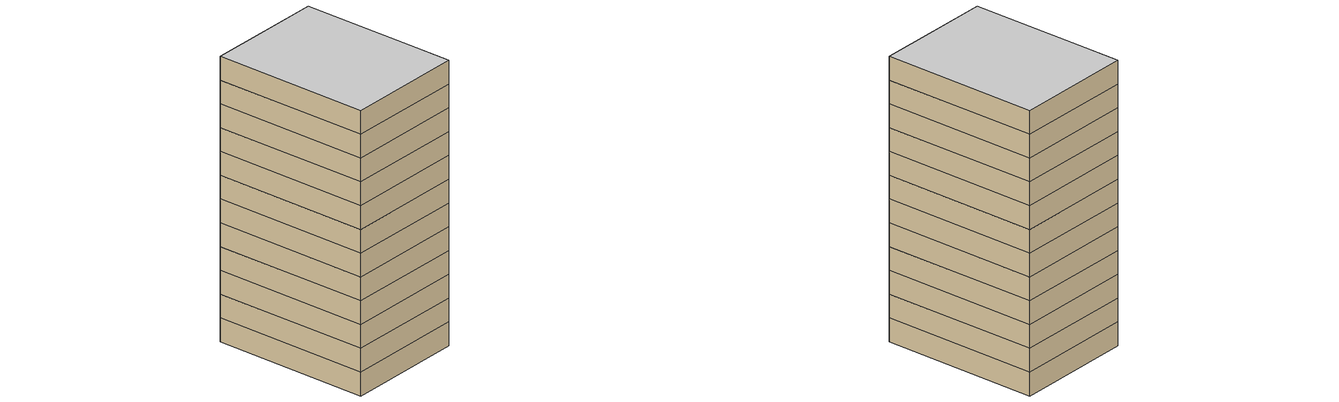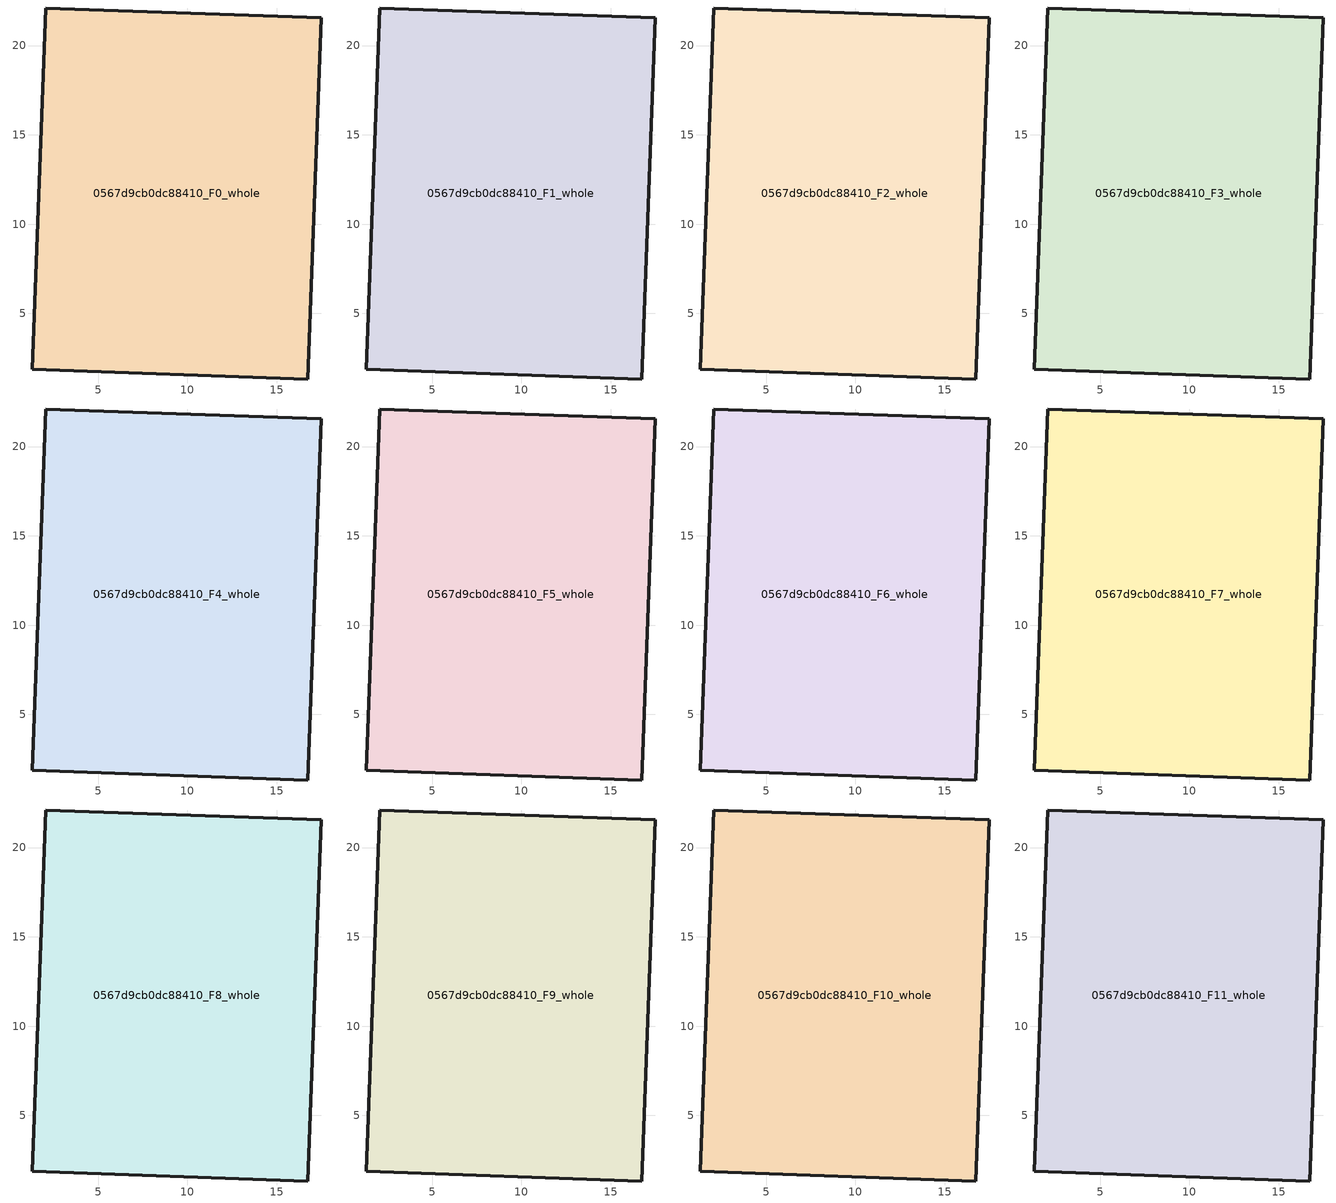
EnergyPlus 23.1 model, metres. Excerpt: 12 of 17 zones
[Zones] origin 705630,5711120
0567d9cb0dc88410_F0_whole
 floor ground (EU_floor_Construction): 17.49,21.55 16.75,1.33 1.33,1.89 2.07,22.11 z0
 wall outside (EU_wall_Construction): 2.07,22.11 1.33,1.89 16.75,1.33 17.49,21.55 2.07,22.11 z0:3
0567d9cb0dc88410_F1_whole
 floor to 0567d9cb0dc88410_F0_whole (EU_floor_Construction): 17.49,21.55 16.75,1.33 1.33,1.89 2.07,22.11 z3
 wall outside (EU_wall_Construction): 2.07,22.11 1.33,1.89 16.75,1.33 17.49,21.55 2.07,22.11 z3:6
0567d9cb0dc88410_F2_whole
 floor to 0567d9cb0dc88410_F1_whole (EU_floor_Construction): 17.49,21.55 16.75,1.33 1.33,1.89 2.07,22.11 z6
 wall outside (EU_wall_Construction): 2.07,22.11 1.33,1.89 16.75,1.33 17.49,21.55 2.07,22.11 z6:9
0567d9cb0dc88410_F3_whole
 floor to 0567d9cb0dc88410_F2_whole (EU_floor_Construction): 17.49,21.55 16.75,1.33 1.33,1.89 2.07,22.11 z9
 wall outside (EU_wall_Construction): 2.07,22.11 1.33,1.89 16.75,1.33 17.49,21.55 2.07,22.11 z9:12
0567d9cb0dc88410_F4_whole
 floor to 0567d9cb0dc88410_F3_whole (EU_floor_Construction): 17.49,21.55 16.75,1.33 1.33,1.89 2.07,22.11 z12
 wall outside (EU_wall_Construction): 2.07,22.11 1.33,1.89 16.75,1.33 17.49,21.55 2.07,22.11 z12:15
0567d9cb0dc88410_F5_whole
 floor to 0567d9cb0dc88410_F4_whole (EU_floor_Construction): 17.49,21.55 16.75,1.33 1.33,1.89 2.07,22.11 z15
 wall outside (EU_wall_Construction): 2.07,22.11 1.33,1.89 16.75,1.33 17.49,21.55 2.07,22.11 z15:18
0567d9cb0dc88410_F6_whole
 floor to 0567d9cb0dc88410_F5_whole (EU_floor_Construction): 17.49,21.55 16.75,1.33 1.33,1.89 2.07,22.11 z18
 wall outside (EU_wall_Construction): 2.07,22.11 1.33,1.89 16.75,1.33 17.49,21.55 2.07,22.11 z18:21
0567d9cb0dc88410_F7_whole
 floor to 0567d9cb0dc88410_F6_whole (EU_floor_Construction): 17.49,21.55 16.75,1.33 1.33,1.89 2.07,22.11 z21
 wall outside (EU_wall_Construction): 2.07,22.11 1.33,1.89 16.75,1.33 17.49,21.55 2.07,22.11 z21:24
0567d9cb0dc88410_F8_whole
 floor to 0567d9cb0dc88410_F7_whole (EU_floor_Construction): 17.49,21.55 16.75,1.33 1.33,1.89 2.07,22.11 z24
 wall outside (EU_wall_Construction): 2.07,22.11 1.33,1.89 16.75,1.33 17.49,21.55 2.07,22.11 z24:27
0567d9cb0dc88410_F9_whole
 floor to 0567d9cb0dc88410_F8_whole (EU_floor_Construction): 17.49,21.55 16.75,1.33 1.33,1.89 2.07,22.11 z27
 wall outside (EU_wall_Construction): 2.07,22.11 1.33,1.89 16.75,1.33 17.49,21.55 2.07,22.11 z27:30
0567d9cb0dc88410_F10_whole
 floor to 0567d9cb0dc88410_F9_whole (EU_floor_Construction): 17.49,21.55 16.75,1.33 1.33,1.89 2.07,22.11 z30
 wall outside (EU_wall_Construction): 2.07,22.11 1.33,1.89 16.75,1.33 17.49,21.55 2.07,22.11 z30:33
0567d9cb0dc88410_F11_whole
 floor to 0567d9cb0dc88410_F10_whole (EU_floor_Construction): 17.49,21.55 16.75,1.33 1.33,1.89 2.07,22.11 z33
 wall outside (EU_wall_Construction): 2.07,22.11 1.33,1.89 16.75,1.33 17.49,21.55 2.07,22.11 z33:36
 ceiling to 0567d9cb0dc88410_F12_whole (EU_floor_Construction): 16.75,1.33 17.49,21.55 2.07,22.11 1.33,1.89 z36
[Building]
EU S2 Campaign: North Axis=0; Terrain=City; Solar Distribution=FullExterior
[Site:Location]
London: Latitude=51.5; Longitude=-0.5; Time Zone=0; Elevation=25
[SizingPeriod:WeatherFileDays]
AnnualSizingPeriod: Begin Month=1; Begin Day of Month=1; End Month=12; End Day of Month=31; Day of Week for Start Day=Monday; Use Weather File Daylight Saving Period=No; Use Weather File Rain and Snow Indicators=No
[MATERIAL]
EU_InternalMass_Material: Roughness=MediumRough; Thickness=0.1; Conductivity=1; Density=1800; Specific Heat=900; Thermal Absorptance=0.9; Solar Absorptance=0.7; Visible Absorptance=0.7
[MATERIAL:NOMASS] Roughness=MediumRough; Thermal Absorptance=0.9; Solar Absorptance=0.7; Visible Absorptance=0.7
Name | Thermal Resistance
EU_wall_NoMass | 0.635353
EU_floor_NoMass | 1.96382
[CONSTRUCTION]
EU_wall_Construction: EU_wall_NoMass
EU_floor_Construction: EU_floor_NoMass
EU_InternalMass_Construction: EU_InternalMass_Material
[ZONE] Type=1; Multiplier=1; Ceiling Height=autocalculate; Volume=936.622; Floor Area=autocalculate; Part of Total Floor Area=Yes
0567d9cb0dc88410_F0_whole; 0567d9cb0dc88410_F1_whole; 0567d9cb0dc88410_F2_whole; 0567d9cb0dc88410_F3_whole; 0567d9cb0dc88410_F4_whole; 0567d9cb0dc88410_F5_whole; 0567d9cb0dc88410_F6_whole; 0567d9cb0dc88410_F7_whole; 0567d9cb0dc88410_F8_whole; 0567d9cb0dc88410_F9_whole; 0567d9cb0dc88410_F10_whole; 0567d9cb0dc88410_F11_whole
[INTERNALMASS] Construction=EU_InternalMass_Construction; Surface Area=312.208
Name | Zone or ZoneList
0567d9cb0dc88410_F0_whole_EU_InternalMass | 0567d9cb0dc88410_F0_whole
0567d9cb0dc88410_F1_whole_EU_InternalMass | 0567d9cb0dc88410_F1_whole
0567d9cb0dc88410_F2_whole_EU_InternalMass | 0567d9cb0dc88410_F2_whole
0567d9cb0dc88410_F3_whole_EU_InternalMass | 0567d9cb0dc88410_F3_whole
0567d9cb0dc88410_F4_whole_EU_InternalMass | 0567d9cb0dc88410_F4_whole
0567d9cb0dc88410_F5_whole_EU_InternalMass | 0567d9cb0dc88410_F5_whole
0567d9cb0dc88410_F6_whole_EU_InternalMass | 0567d9cb0dc88410_F6_whole
0567d9cb0dc88410_F7_whole_EU_InternalMass | 0567d9cb0dc88410_F7_whole
0567d9cb0dc88410_F8_whole_EU_InternalMass | 0567d9cb0dc88410_F8_whole
0567d9cb0dc88410_F9_whole_EU_InternalMass | 0567d9cb0dc88410_F9_whole
0567d9cb0dc88410_F10_whole_EU_InternalMass | 0567d9cb0dc88410_F10_whole
0567d9cb0dc88410_F11_whole_EU_InternalMass | 0567d9cb0dc88410_F11_whole
[OTHEREQUIPMENT] Fuel Type=Electricity; Design Level Calculation Method=Watts/Area; Power per Zone Floor Area=1; Fraction Latent=0; Fraction Radiant=0; Fraction Lost=0; Carbon Dioxide Generation Rate=0; EndUse Subcategory=EU_Step8_InternalGains
Name | Zone or ZoneList or Space or SpaceList | Schedule
EU_Step8_InternalGain_0567d9cb0dc88410_F0_whole_f000 | 0567d9cb0dc88410_F0_whole | EU_Step8_GainSchedule_0567d9cb0dc88410_F0_whole_f000
EU_Step8_InternalGain_0567d9cb0dc88410_F1_whole_f000 | 0567d9cb0dc88410_F1_whole | EU_Step8_GainSchedule_0567d9cb0dc88410_F1_whole_f000
EU_Step8_InternalGain_0567d9cb0dc88410_F2_whole_f000 | 0567d9cb0dc88410_F2_whole | EU_Step8_GainSchedule_0567d9cb0dc88410_F2_whole_f000
EU_Step8_InternalGain_0567d9cb0dc88410_F3_whole_f000 | 0567d9cb0dc88410_F3_whole | EU_Step8_GainSchedule_0567d9cb0dc88410_F3_whole_f000
EU_Step8_InternalGain_0567d9cb0dc88410_F4_whole_f000 | 0567d9cb0dc88410_F4_whole | EU_Step8_GainSchedule_0567d9cb0dc88410_F4_whole_f000
EU_Step8_InternalGain_0567d9cb0dc88410_F5_whole_f000 | 0567d9cb0dc88410_F5_whole | EU_Step8_GainSchedule_0567d9cb0dc88410_F5_whole_f000
EU_Step8_InternalGain_0567d9cb0dc88410_F6_whole_f000 | 0567d9cb0dc88410_F6_whole | EU_Step8_GainSchedule_0567d9cb0dc88410_F6_whole_f000
EU_Step8_InternalGain_0567d9cb0dc88410_F7_whole_f000 | 0567d9cb0dc88410_F7_whole | EU_Step8_GainSchedule_0567d9cb0dc88410_F7_whole_f000
EU_Step8_InternalGain_0567d9cb0dc88410_F8_whole_f000 | 0567d9cb0dc88410_F8_whole | EU_Step8_GainSchedule_0567d9cb0dc88410_F8_whole_f000
EU_Step8_InternalGain_0567d9cb0dc88410_F9_whole_f000 | 0567d9cb0dc88410_F9_whole | EU_Step8_GainSchedule_0567d9cb0dc88410_F9_whole_f000
EU_Step8_InternalGain_0567d9cb0dc88410_F10_whole_f000 | 0567d9cb0dc88410_F10_whole | EU_Step8_GainSchedule_0567d9cb0dc88410_F10_whole_f000
EU_Step8_InternalGain_0567d9cb0dc88410_F11_whole_f000 | 0567d9cb0dc88410_F11_whole | EU_Step8_GainSchedule_0567d9cb0dc88410_F11_whole_f000
[ZONEVENTILATION:DESIGNFLOWRATE] Schedule=EU_AlwaysOn; Design Flow Rate Calculation Method=AirChanges/Hour; Air Changes per Hour=0.555504; Ventilation Type=Natural; Fan Pressure Rise=0; Fan Total Efficiency=1; Constant Term Coefficient=1; Temperature Term Coefficient=0; Velocity Term Coefficient=0; Velocity Squared Term Coefficient=0; Minimum Indoor Temperature=-100; Maximum Indoor Temperature=100; Delta Temperature=-100; Minimum Outdoor Temperature=-100; Maximum Outdoor Temperature=100; Maximum Wind Speed=40
Name | Zone or ZoneList or Space or SpaceList
EU_ConstantAir_0567d9cb0dc88410_F0_whole | 0567d9cb0dc88410_F0_whole
EU_ConstantAir_0567d9cb0dc88410_F1_whole | 0567d9cb0dc88410_F1_whole
EU_ConstantAir_0567d9cb0dc88410_F2_whole | 0567d9cb0dc88410_F2_whole
EU_ConstantAir_0567d9cb0dc88410_F3_whole | 0567d9cb0dc88410_F3_whole
EU_ConstantAir_0567d9cb0dc88410_F4_whole | 0567d9cb0dc88410_F4_whole
EU_ConstantAir_0567d9cb0dc88410_F5_whole | 0567d9cb0dc88410_F5_whole
EU_ConstantAir_0567d9cb0dc88410_F6_whole | 0567d9cb0dc88410_F6_whole
EU_ConstantAir_0567d9cb0dc88410_F7_whole | 0567d9cb0dc88410_F7_whole
EU_ConstantAir_0567d9cb0dc88410_F8_whole | 0567d9cb0dc88410_F8_whole
EU_ConstantAir_0567d9cb0dc88410_F9_whole | 0567d9cb0dc88410_F9_whole
EU_ConstantAir_0567d9cb0dc88410_F10_whole | 0567d9cb0dc88410_F10_whole
EU_ConstantAir_0567d9cb0dc88410_F11_whole | 0567d9cb0dc88410_F11_whole
[HVACTEMPLATE:THERMOSTAT] Constant Heating Setpoint=20; Constant Cooling Setpoint=50
EU_HeatOnly_0567d9cb0dc88410_F0_whole; EU_HeatOnly_0567d9cb0dc88410_F1_whole; EU_HeatOnly_0567d9cb0dc88410_F2_whole; EU_HeatOnly_0567d9cb0dc88410_F3_whole; EU_HeatOnly_0567d9cb0dc88410_F4_whole; EU_HeatOnly_0567d9cb0dc88410_F5_whole; EU_HeatOnly_0567d9cb0dc88410_F6_whole; EU_HeatOnly_0567d9cb0dc88410_F7_whole; EU_HeatOnly_0567d9cb0dc88410_F8_whole; EU_HeatOnly_0567d9cb0dc88410_F9_whole; EU_HeatOnly_0567d9cb0dc88410_F10_whole; EU_HeatOnly_0567d9cb0dc88410_F11_whole; EU_HeatOnly_0567d9cb0dc88410_F12_whole; EU_HeatOnly_0567d9cb0dc88410_F13_whole; EU_HeatOnly_0567d9cb0dc88410_F14_whole; EU_HeatOnly_0567d9cb0dc88410_F15_whole; EU_HeatOnly_0567d9cb0dc88410_F16_whole
[HVACTEMPLATE:ZONE:IDEALLOADSAIRSYSTEM] System Availability Schedule=EU_AlwaysOn; Maximum Heating Supply Air Temperature=50; Minimum Cooling Supply Air Temperature=13; Maximum Heating Supply Air Humidity Ratio=0.0156; Minimum Cooling Supply Air Humidity Ratio=0.0077; Heating Limit=NoLimit; Cooling Limit=NoLimit; Heating Availability Schedule=EU_AlwaysOn; Cooling Availability Schedule=EU_CoolingOff; Dehumidification Control Type=ConstantSensibleHeatRatio; Cooling Sensible Heat Ratio=0.7; Dehumidification Setpoint=60; Humidification Control Type=None; Humidification Setpoint=30; Outdoor Air Method=None; Outdoor Air Flow Rate per Person=0.00944; Outdoor Air Flow Rate per Zone Floor Area=0; Outdoor Air Flow Rate per Zone=0; Demand Controlled Ventilation Type=None; Outdoor Air Economizer Type=NoEconomizer; Heat Recovery Type=None; Sensible Heat Recovery Effectiveness=0.7; Latent Heat Recovery Effectiveness=0.65
Name | Template Thermostat
0567d9cb0dc88410_F0_whole | EU_HeatOnly_0567d9cb0dc88410_F0_whole
0567d9cb0dc88410_F1_whole | EU_HeatOnly_0567d9cb0dc88410_F1_whole
0567d9cb0dc88410_F2_whole | EU_HeatOnly_0567d9cb0dc88410_F2_whole
0567d9cb0dc88410_F3_whole | EU_HeatOnly_0567d9cb0dc88410_F3_whole
0567d9cb0dc88410_F4_whole | EU_HeatOnly_0567d9cb0dc88410_F4_whole
0567d9cb0dc88410_F5_whole | EU_HeatOnly_0567d9cb0dc88410_F5_whole
0567d9cb0dc88410_F6_whole | EU_HeatOnly_0567d9cb0dc88410_F6_whole
0567d9cb0dc88410_F7_whole | EU_HeatOnly_0567d9cb0dc88410_F7_whole
0567d9cb0dc88410_F8_whole | EU_HeatOnly_0567d9cb0dc88410_F8_whole
0567d9cb0dc88410_F9_whole | EU_HeatOnly_0567d9cb0dc88410_F9_whole
0567d9cb0dc88410_F10_whole | EU_HeatOnly_0567d9cb0dc88410_F10_whole
0567d9cb0dc88410_F11_whole | EU_HeatOnly_0567d9cb0dc88410_F11_whole
[SIZING:ZONE] Zone Cooling Design Supply Air Temperature Input Method=SupplyAirTemperature; Zone Cooling Design Supply Air Temperature=13; Zone Heating Design Supply Air Temperature Input Method=SupplyAirTemperature; Zone Heating Design Supply Air Temperature=50; Zone Cooling Design Supply Air Humidity Ratio=0.008; Zone Heating Design Supply Air Humidity Ratio=0.008; Cooling Design Air Flow Method=DesignDay; Cooling Design Air Flow Rate=0; Cooling Minimum Air Flow per Zone Floor Area=0.000762; Cooling Minimum Air Flow=0; Cooling Minimum Air Flow Fraction=0.2; Heating Design Air Flow Method=DesignDay; Heating Design Air Flow Rate=0; Heating Maximum Air Flow per Zone Floor Area=0.002032; Heating Maximum Air Flow=0.141576; Heating Maximum Air Flow Fraction=0.3; Account for Dedicated Outdoor Air System=No; Dedicated Outdoor Air System Control Strategy=NeutralSupplyAir; Dedicated Outdoor Air Low Setpoint Temperature for Design=autosize; Dedicated Outdoor Air High Setpoint Temperature for Design=autosize; Zone Load Sizing Method=Sensible Load Only No Latent Load; Zone Latent Cooling Design Supply Air Humidity Ratio Input Method=HumidityRatioDifference; Zone Cooling Design Supply Air Humidity Ratio Difference=0.005; Zone Latent Heating Design Supply Air Humidity Ratio Input Method=HumidityRatioDifference; Zone Humidification Design Supply Air Humidity Ratio Difference=0.005
0567d9cb0dc88410_F0_whole; 0567d9cb0dc88410_F1_whole; 0567d9cb0dc88410_F2_whole; 0567d9cb0dc88410_F3_whole; 0567d9cb0dc88410_F4_whole; 0567d9cb0dc88410_F5_whole; 0567d9cb0dc88410_F6_whole; 0567d9cb0dc88410_F7_whole; 0567d9cb0dc88410_F8_whole; 0567d9cb0dc88410_F9_whole; 0567d9cb0dc88410_F10_whole; 0567d9cb0dc88410_F11_whole
[SCHEDULE:CONSTANT]
Name | Hourly Value
EU_AlwaysOn | 1
EU_CoolingOff | 0
[SCHEDULE:FILE] Column Number=1; Rows to Skip at Top=0; Number of Hours of Data=8760; Column Separator=Comma; Interpolate to Timestep=No; Minutes per Item=60; Adjust Schedule for Daylight Savings=Yes
Name | File
EU_Step8_GainSchedule_0567d9cb0dc88410_F0_whole_f000 | C:\Users\o_iseri\Desktop\OpenUBEM\openubem\outputs\eu_evidence\EU-11\GB-LDN-STDUNSTANS\idfs\0567d9cb0dc88410\0567d9cb0dc88410_F0_whole_f000_gain.csv
EU_Step8_GainSchedule_0567d9cb0dc88410_F1_whole_f000 | C:\Users\o_iseri\Desktop\OpenUBEM\openubem\outputs\eu_evidence\EU-11\GB-LDN-STDUNSTANS\idfs\0567d9cb0dc88410\0567d9cb0dc88410_F1_whole_f000_gain.csv
EU_Step8_GainSchedule_0567d9cb0dc88410_F2_whole_f000 | C:\Users\o_iseri\Desktop\OpenUBEM\openubem\outputs\eu_evidence\EU-11\GB-LDN-STDUNSTANS\idfs\0567d9cb0dc88410\0567d9cb0dc88410_F2_whole_f000_gain.csv
EU_Step8_GainSchedule_0567d9cb0dc88410_F3_whole_f000 | C:\Users\o_iseri\Desktop\OpenUBEM\openubem\outputs\eu_evidence\EU-11\GB-LDN-STDUNSTANS\idfs\0567d9cb0dc88410\0567d9cb0dc88410_F3_whole_f000_gain.csv
EU_Step8_GainSchedule_0567d9cb0dc88410_F4_whole_f000 | C:\Users\o_iseri\Desktop\OpenUBEM\openubem\outputs\eu_evidence\EU-11\GB-LDN-STDUNSTANS\idfs\0567d9cb0dc88410\0567d9cb0dc88410_F4_whole_f000_gain.csv
EU_Step8_GainSchedule_0567d9cb0dc88410_F5_whole_f000 | C:\Users\o_iseri\Desktop\OpenUBEM\openubem\outputs\eu_evidence\EU-11\GB-LDN-STDUNSTANS\idfs\0567d9cb0dc88410\0567d9cb0dc88410_F5_whole_f000_gain.csv
EU_Step8_GainSchedule_0567d9cb0dc88410_F6_whole_f000 | C:\Users\o_iseri\Desktop\OpenUBEM\openubem\outputs\eu_evidence\EU-11\GB-LDN-STDUNSTANS\idfs\0567d9cb0dc88410\0567d9cb0dc88410_F6_whole_f000_gain.csv
EU_Step8_GainSchedule_0567d9cb0dc88410_F7_whole_f000 | C:\Users\o_iseri\Desktop\OpenUBEM\openubem\outputs\eu_evidence\EU-11\GB-LDN-STDUNSTANS\idfs\0567d9cb0dc88410\0567d9cb0dc88410_F7_whole_f000_gain.csv
EU_Step8_GainSchedule_0567d9cb0dc88410_F8_whole_f000 | C:\Users\o_iseri\Desktop\OpenUBEM\openubem\outputs\eu_evidence\EU-11\GB-LDN-STDUNSTANS\idfs\0567d9cb0dc88410\0567d9cb0dc88410_F8_whole_f000_gain.csv
EU_Step8_GainSchedule_0567d9cb0dc88410_F9_whole_f000 | C:\Users\o_iseri\Desktop\OpenUBEM\openubem\outputs\eu_evidence\EU-11\GB-LDN-STDUNSTANS\idfs\0567d9cb0dc88410\0567d9cb0dc88410_F9_whole_f000_gain.csv
EU_Step8_GainSchedule_0567d9cb0dc88410_F10_whole_f000 | C:\Users\o_iseri\Desktop\OpenUBEM\openubem\outputs\eu_evidence\EU-11\GB-LDN-STDUNSTANS\idfs\0567d9cb0dc88410\0567d9cb0dc88410_F10_whole_f000_gain.csv
EU_Step8_GainSchedule_0567d9cb0dc88410_F11_whole_f000 | C:\Users\o_iseri\Desktop\OpenUBEM\openubem\outputs\eu_evidence\EU-11\GB-LDN-STDUNSTANS\idfs\0567d9cb0dc88410\0567d9cb0dc88410_F11_whole_f000_gain.csv
